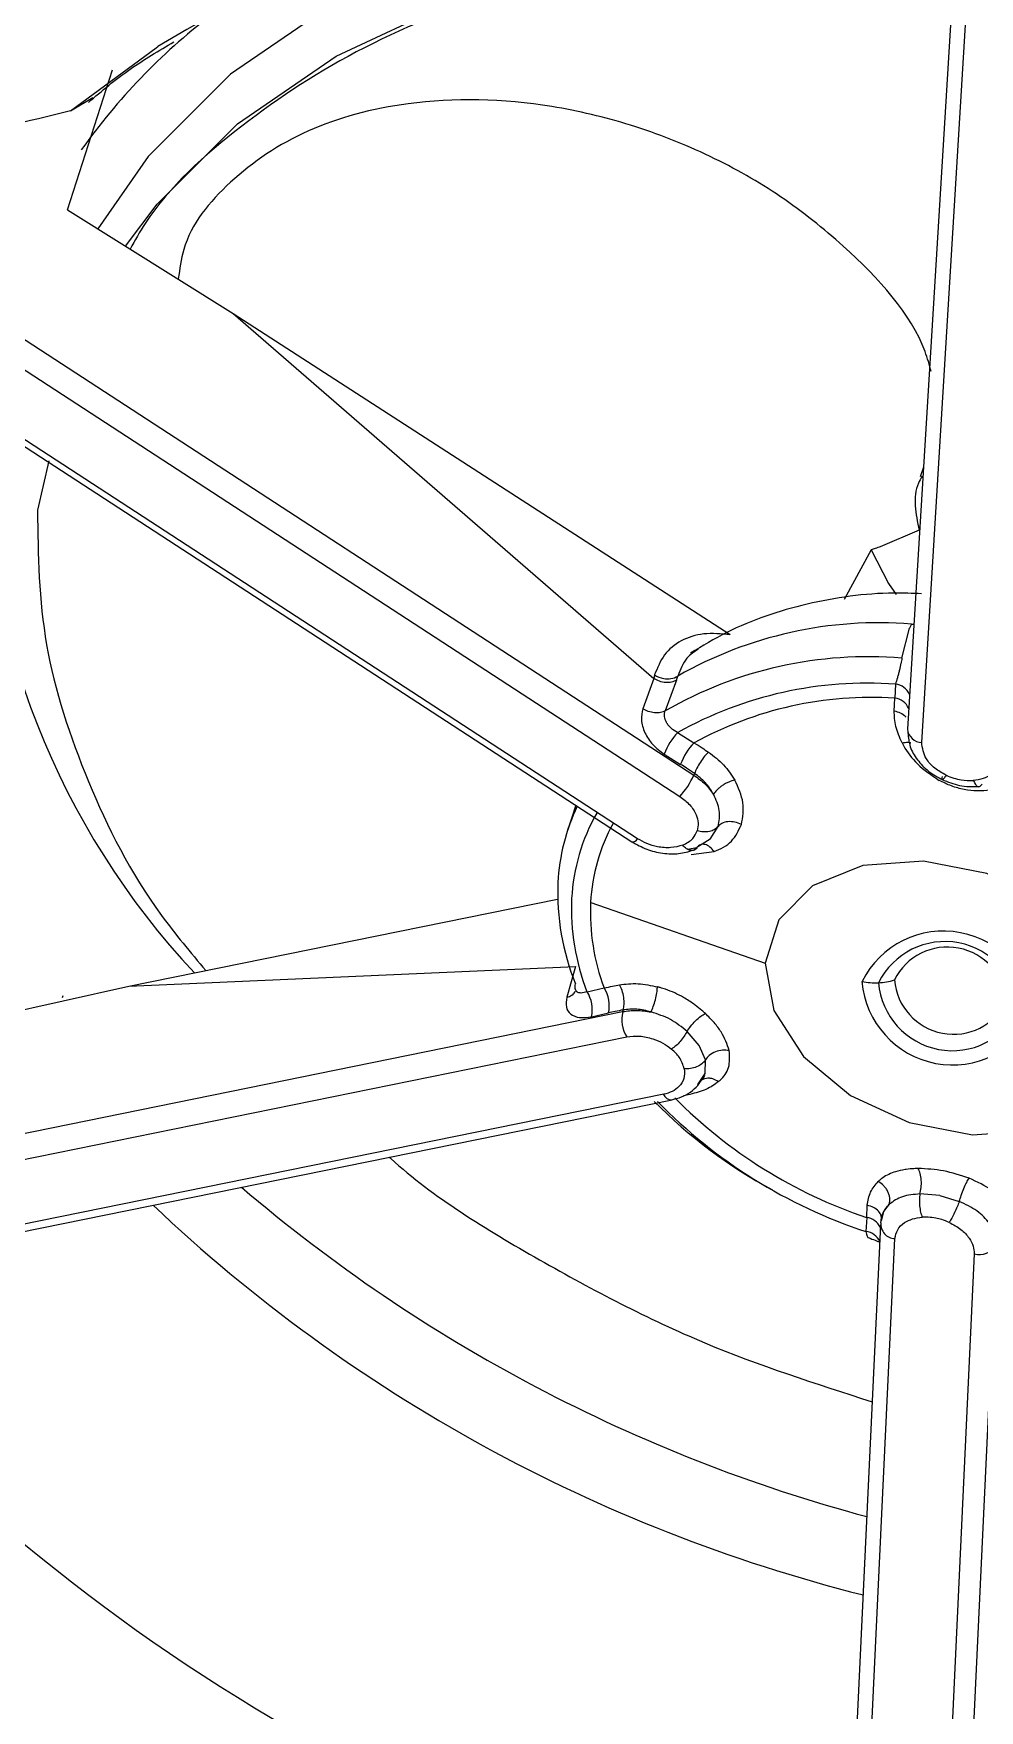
# Model space of a CAD drawing. Extents: x 943 to 1030, y 781 to 934.
# Drawn here: x 972.342 to 972.946, y 873.892 to 874.962 of the extents above; entities that cross this region are included whole.
import ezdxf

# ---------------------------------------------------------------- set-up
doc = ezdxf.new("R2010")
doc.units = 0
doc.header["$MEASUREMENT"] = 0
doc.layers.add('1', color=4, linetype='Continuous')

# ---------------------------------------------------------------- blocks, each defined once
blk = doc.blocks.new('AIRA')
at = {"layer": '1', "color": 3, "linetype": 'Continuous', "lineweight": 25}
for p, q in [((29.7569, 71.9224), (29.7221, 71.3521)), ((29.7312, 71.3436), (29.766, 71.9138)), ((29.1861, 71.6833), (29.215, 71.7725)), ((29.1882, 71.7465), (29.2023, 71.7549)), ((28.9413, 71.742), (29.5858, 71.3229)), ((28.9325, 71.7284), (29.5769, 71.3093)), ((28.9019, 71.6995), (29.5463, 71.2803)), ((29.5498, 71.2823), (28.9054, 71.7015)), ((29.1861, 71.6833), (29.292, 71.6173)), ((29.292, 71.6173), (29.5603, 71.3844)), ((29.292, 71.6173), (29.6091, 71.4124)), ((29.1743, 71.5232), (29.167, 71.4917)), ((29.7323, 71.5193), (29.7302, 71.513)), ((29.7295, 71.479), (29.7048, 71.4684)), ((29.6989, 71.4665), (29.6818, 71.4348)), ((29.7186, 71.3974), (29.7235, 71.4165)), ((29.7246, 71.4191), (29.7235, 71.4165)), ((29.7246, 71.4191), (29.7262, 71.4191)), ((29.5603, 71.3844), (29.5532, 71.3652)), ((29.5607, 71.3867), (29.5603, 71.3844)), ((29.5748, 71.3834), (29.5676, 71.3638)), ((29.5748, 71.3834), (29.5756, 71.386)), ((29.7145, 71.3809), (29.714, 71.372)), ((29.5755, 71.35), (29.5859, 71.3435)), ((29.5669, 71.3362), (29.5773, 71.3297)), ((29.5862, 71.324), (29.5858, 71.3229)), ((29.5106, 71.3036), (29.5054, 71.2879)), ((29.5963, 71.282), (29.6013, 71.2901)), ((29.5817, 71.2757), (29.5878, 71.2767)), ((29.5841, 71.2723), (29.5988, 71.2741)), ((29.5858, 71.275), (29.588, 71.2764)), ((29.5963, 71.282), (29.5878, 71.2767)), ((29.2254, 71.1883), (29.4989, 71.2437)), ((29.52, 71.2417), (29.6314, 71.203)), ((29.2254, 71.1883), (29.5104, 71.2008)), ((29.5104, 71.2008), (29.5048, 71.1812)), ((29.1148, 71.1635), (29.2254, 71.1883)), ((29.5177, 71.1847), (29.5286, 71.1871)), ((29.1829, 71.1811), (29.1834, 71.1824)), ((28.8658, 71.035), (29.5404, 71.172)), ((29.5206, 71.1687), (29.5314, 71.1712)), ((29.5407, 71.1731), (29.5404, 71.172)), ((28.8684, 71.019), (29.543, 71.1559)), ((29.5892, 71.1504), (29.5815, 71.1594)), ((29.5932, 71.1412), (29.5892, 71.1504)), ((29.5884, 71.1255), (29.593, 71.1326)), ((29.593, 71.1326), (29.5932, 71.1412)), ((29.5926, 71.1313), (29.5916, 71.1287)), ((29.5666, 71.1193), (28.892, 70.9824)), ((28.8973, 70.9789), (29.5719, 71.1158)), ((29.5833, 71.1192), (29.5793, 71.1184)), ((29.7105, 71.0493), (29.7069, 71.0445)), ((29.7427, 71.0547), (29.7301, 71.0558)), ((29.7427, 71.0547), (29.7552, 71.051)), ((29.7049, 71.0361), (29.6794, 70.4941)), ((29.6961, 71.0407), (29.6956, 71.0318)), ((29.7069, 71.0445), (29.7054, 71.0384)), ((29.6885, 70.4853), (29.7141, 71.0273)), ((29.7647, 71.0176), (29.7392, 70.4756)), ((29.7787, 71.0232), (29.7532, 70.4812))]:
    blk.add_line(p, q, dxfattribs=at)
at = {"layer": '1', "color": 3, "linetype": 'Continuous', "lineweight": 25, "flags": 128}
for points in [[(29.6695, 71.8905), (29.6031, 71.8872), (29.5128, 71.8732), (29.4293, 71.8485), (29.3546, 71.8138), (29.2902, 71.7698), (29.2377, 71.7174), (29.2055, 71.6712)], [(29.2233, 71.6601), (29.2433, 71.687), (29.2947, 71.7382), (29.3576, 71.7812), (29.4306, 71.8152), (29.5121, 71.8392), (29.6004, 71.8529), (29.6933, 71.8559), (29.7526, 71.8523)], [(29.1882, 71.7465), (29.2427, 71.7867), (29.2439, 71.7874)], [(29.6989, 71.4665), (29.7101, 71.4451), (29.7149, 71.4381)], [(29.8647, 71.1584), (29.8592, 71.1887), (29.8403, 71.218), (29.8103, 71.2428), (29.7728, 71.2601), (29.7323, 71.2679), (29.6937, 71.2651), (29.6616, 71.2522), (29.64, 71.2306), (29.6314, 71.203)], [(29.6314, 71.203), (29.6368, 71.1727), (29.6557, 71.1434), (29.6857, 71.1186), (29.7232, 71.1013), (29.7637, 71.0935), (29.8024, 71.0963), (29.8344, 71.1092), (29.856, 71.1308), (29.8647, 71.1584)]]:
    blk.add_lwpolyline(points, dxfattribs=at)
at = {"layer": '1', "color": 3, "linetype": 'Continuous', "lineweight": 25}
for centre, radius, start, end in [((29.5679, 71.008), 0.9143, 77.7549, 127.3179), ((29.5853, 71.2305), 0.6532, 101.4053, 121.5113), ((29.5204, 71.4905), 0.3991, 127.5353, 144.6221), ((29.6321, 71.5388), 0.5002, 179.9048, 223.1536), ((29.704, 71.1603), 0.2597, 85.4434, 119.6292), ((29.6969, 71.1387), 0.2596, 85.2032, 119.8697), ((29.5692, 71.4002), 0.0159, 237.729, 260.6316), ((29.5691, 71.3968), 0.0126, 258.6735, 300.7751), ((29.6966, 71.1334), 0.2481, 85.8626, 119.2102), ((29.7133, 71.37), 0.0109, 22.4712, 83.589), ((29.6992, 71.1363), 0.2361, 86.4029, 118.6699), ((29.7128, 71.361), 0.011, 23.3255, 83.5078), ((29.6063, 71.3211), 0.0422, 136.7714, 158.9942), ((29.7316, 71.3531), 0.00953, 185.7612, 267.9006), ((29.6167, 71.3146), 0.0422, 136.7717, 158.9931), ((29.5439, 71.3405), 0.0454, 316.5156, 337.1288), ((29.6275, 71.2476), 0.1286, 154.4952, 177.0077), ((29.6304, 71.2377), 0.1227, 150.2835, 177.0238), ((29.6364, 71.2357), 0.1166, 151.1438, 177.0244), ((29.5466, 71.2839), 0.00362, 265.4883, 333.4654), ((29.6525, 71.2476), 0.1535, 177.5056, 202.1593), ((29.6535, 71.2376), 0.1458, 177.4564, 201.2766), ((29.6577, 71.2355), 0.1379, 177.4177, 200.5485), ((29.7451, 71.1654), 0.058, 4.7991, 153.5489), ((29.746, 71.1694), 0.0473, 4.7991, 153.5489), ((29.7476, 71.1754), 0.0378, 4.7991, 153.5489), ((29.5101, 71.1756), 0.0218, 348.2686, 31.908), ((29.7509, 71.196), 0.058, 184.7991, 333.5489), ((29.7014, 71.2347), 0.0443, 259.2064, 272.8491), ((29.7017, 71.2316), 0.0412, 272.6934, 287.0179), ((29.7508, 71.1944), 0.0473, 184.7991, 333.5489), ((29.7515, 71.1954), 0.0378, 184.7991, 333.5489), ((29.4992, 71.1732), 0.0218, 348.2686, 31.908), ((29.561, 71.167), 0.0211, 166.5734, 211.685), ((29.7903, 71.3433), 0.3241, 224.8363, 241.5692), ((29.7977, 71.3434), 0.3279, 224.2194, 251.8483), ((29.5717, 71.1214), 0.00559, 202.5649, 271.1681), ((29.7956, 71.3365), 0.3121, 224.6685, 251.3993), ((29.9615, 71.8379), 1.0229, 229.4981, 254.9682), ((29.9423, 71.7903), 1.0209, 226.5955, 255.9116), ((29.6948, 71.0297), 0.0111, 25.1887, 83.4687), ((29.7144, 71.0366), 0.00932, 175.4863, 267.8679), ((29.6944, 71.0209), 0.011, 23.688, 83.6113), ((29.768, 71.0295), 0.0124, 254.4519, 329.5109), ((29.9309, 71.7634), 1.2095, 219.2238, 258.511), ((29.9887, 71.921), 1.5943, 224.9063, 259.7854)]:
    blk.add_arc(centre, radius, start, end, dxfattribs=at)
for points, knots in [([(30.1299, 69.2198), (30.1023, 69.2261), (30.0458, 69.2389), (29.9463, 69.2636), (29.7964, 69.3043), (29.6525, 69.3494), (29.5291, 69.3926), (29.46, 69.418), (29.396, 69.4427), (29.3304, 69.469), (29.2611, 69.498), (29.1866, 69.5308), (29.1136, 69.5645), (29.0434, 69.5984), (28.973, 69.6339), (28.9024, 69.6711), (28.8327, 69.7096), (28.7658, 69.7482), (28.7069, 69.7836), (28.6441, 69.8227), (28.5826, 69.8628), (28.5175, 69.9071), (28.4598, 69.9479), (28.4035, 69.9895), (28.3102, 70.061), (28.1738, 70.1743), (28.0045, 70.3348), (27.8891, 70.4614), (27.824, 70.5389), (27.8028, 70.5648), (27.7815, 70.5912), (27.7603, 70.6181), (27.7392, 70.6455), (27.7199, 70.671), (27.6944, 70.7055), (27.6565, 70.7582), (27.6106, 70.8256), (27.5658, 70.8954), (27.5272, 70.9586), (27.4909, 71.0209), (27.4587, 71.0793), (27.4303, 71.1328), (27.4054, 71.1819), (27.3815, 71.2309), (27.3585, 71.2799), (27.3364, 71.3288), (27.3154, 71.3772), (27.2928, 71.4315), (27.2661, 71.4988), (27.2364, 71.5787), (27.2103, 71.6548), (27.1895, 71.719), (27.1705, 71.7807), (27.146, 71.8652), (27.1197, 71.9654), (27.0937, 72.076), (27.0741, 72.1689), (27.0594, 72.2453), (27.0482, 72.3081), (27.0368, 72.3764), (27.027, 72.4407), (27.0201, 72.4909), (27.016, 72.5218), (27.0122, 72.551), (27.0082, 72.5842), (27.0039, 72.6215), (26.9994, 72.6627), (26.9949, 72.708), (26.9903, 72.7572), (26.9847, 72.8244), (26.9786, 72.9091), (26.9727, 73.0088), (26.9684, 73.1073), (26.9655, 73.2062), (26.964, 73.3005), (26.964, 73.399), (26.9653, 73.4987), (26.9687, 73.6116), (26.9743, 73.7299), (26.9824, 73.8542), (26.9929, 73.9782), (27.0055, 74.1021), (27.0158, 74.1845), (27.021, 74.2257)], [0, 0, 0, 0, 0.0109447, 0.0223973, 0.0394341, 0.0703673, 0.079622, 0.0888826, 0.0981511, 0.1054934, 0.1154827, 0.1264553, 0.1361396, 0.1457937, 0.1558525, 0.1659358, 0.176015, 0.1861025, 0.1953732, 0.202342, 0.2144929, 0.2237149, 0.2329087, 0.2420794, 0.251232, 0.2793872, 0.313051, 0.3470399, 0.3517971, 0.3566263, 0.3615307, 0.3665086, 0.3715569, 0.3766721, 0.3805788, 0.3904981, 0.4054959, 0.4171541, 0.4280853, 0.4393465, 0.4504171, 0.4590796, 0.4677136, 0.4763221, 0.4849077, 0.4934747, 0.5020207, 0.5102716, 0.5218777, 0.53718, 0.5520053, 0.5615039, 0.5706334, 0.5840809, 0.6054684, 0.6227318, 0.6415892, 0.6537814, 0.6625231, 0.6742663, 0.689358, 0.6960573, 0.7004237, 0.7054971, 0.7112754, 0.7177568, 0.7249383, 0.7328149, 0.7413852, 0.7506492, 0.7679246, 0.7856874, 0.8028934, 0.8195746, 0.8376348, 0.8524953, 0.8714963, 0.8901931, 0.9121374, 0.934089, 0.9560601, 0.9780147, 1, 1, 1, 1]), ([(30.1063, 69.8515), (30.058, 69.8555), (29.9621, 69.8634), (29.8177, 69.8827), (29.6485, 69.9125), (29.4572, 69.9582), (29.2454, 70.0272), (29.0424, 70.1135), (28.8714, 70.2057), (28.7314, 70.2957), (28.6175, 70.3793), (28.5046, 70.4734), (28.3936, 70.5789), (28.2872, 70.6947), (28.1902, 70.815), (28.102, 70.9392), (28.0246, 71.0626), (27.9557, 71.1864), (27.8945, 71.3097), (27.8379, 71.4382), (27.7858, 71.5717), (27.7132, 71.7837), (27.6365, 72.0726), (27.5719, 72.4345), (27.5316, 72.7937), (27.5096, 73.1514), (27.5052, 73.5084), (27.5153, 73.8638), (27.5341, 74.0987), (27.5435, 74.2157)], [0, 0, 0, 0, 0.021222, 0.042198, 0.063112, 0.095199, 0.126144, 0.157774, 0.189277, 0.209983, 0.230978, 0.252399, 0.276914, 0.302218, 0.327387, 0.352389, 0.37834, 0.401797, 0.42607, 0.451205, 0.477243, 0.50422, 0.575036, 0.645685, 0.716036, 0.786535, 0.857547, 0.929034, 1, 1, 1, 1]), ([(29.4703, 74.1602), (29.508, 74.1379), (29.5834, 74.0931), (29.696, 74.0251), (29.8081, 73.9563), (29.9198, 73.8867), (30.031, 73.8162), (30.1314, 73.7514), (30.2303, 73.6866), (30.3379, 73.615), (30.4739, 73.5224), (30.6387, 73.407), (30.7877, 73.2987), (30.9076, 73.2088), (30.9901, 73.1456), (31.0678, 73.0851), (31.1448, 73.0238), (31.2211, 72.9619), (31.2967, 72.8992), (31.485, 72.7397), (31.6913, 72.5516), (31.9094, 72.3321), (32.0344, 72.1989), (32.1542, 72.0642), (32.2771, 71.9182), (32.403, 71.7571), (32.5114, 71.6063), (32.5929, 71.4847), (32.6615, 71.3762), (32.7213, 71.2752), (32.7771, 71.1741), (32.8244, 71.0822), (32.8683, 70.9898), (32.9177, 70.8765), (32.9687, 70.7416), (33.0034, 70.6239), (33.0221, 70.5446), (33.0306, 70.5037), (33.0382, 70.4627), (33.045, 70.419), (33.0502, 70.378), (33.0526, 70.3506), (33.0536, 70.3394)], [0, 0, 0, 0, 0.022315, 0.044676, 0.067084, 0.089543, 0.112053, 0.134619, 0.150991, 0.172949, 0.201315, 0.236116, 0.277396, 0.297419, 0.314684, 0.331976, 0.349297, 0.366652, 0.384042, 0.401474, 0.498189, 0.534369, 0.57076, 0.59906, 0.634759, 0.67792, 0.715258, 0.741757, 0.763245, 0.790743, 0.811573, 0.832622, 0.853518, 0.874423, 0.909404, 0.944624, 0.95374, 0.962912, 0.972224, 0.981457, 0.992395, 1, 1, 1, 1]), ([(32.4556, 69.9379), (32.4697, 69.9819), (32.4979, 70.0702), (32.526, 70.207), (32.5448, 70.3467), (32.5477, 70.5042), (32.5256, 70.6812), (32.4695, 70.8756), (32.3764, 71.1023), (32.2421, 71.3576), (32.0608, 71.6371), (31.8528, 71.9102), (31.596, 72.2032), (31.2831, 72.5129), (30.9107, 72.8341), (30.5146, 73.1383), (30.0992, 73.428), (29.6684, 73.7065), (29.3696, 73.8843), (29.2185, 73.9742)], [0, 0, 0, 0, 0.031278, 0.062896, 0.094366, 0.126051, 0.167189, 0.20923, 0.251221, 0.314041, 0.37638, 0.438191, 0.501293, 0.583657, 0.66632, 0.750295, 0.832142, 0.915124, 1, 1, 1, 1]), ([(29.7522, 71.8451), (29.7291, 71.8475), (29.6674, 71.854), (29.5707, 71.847), (29.4665, 71.8257), (29.3731, 71.7891), (29.2956, 71.7382), (29.2461, 71.6936), (29.2292, 71.6638), (29.2261, 71.6583)], [0, 0, 0, 0, 0.102346, 0.27413, 0.445914, 0.617698, 0.789483, 0.961267, 1, 1, 1, 1]), ([(29.1995, 71.7518), (29.2081, 71.7591), (29.2245, 71.773), (29.2445, 71.7848), (29.2541, 71.7905)], [0, 0, 0, 0, 0.522211, 1, 1, 1, 1]), ([(29.7373, 71.5802), (29.7361, 71.5844), (29.7282, 71.6127), (29.6925, 71.6522), (29.6426, 71.6923), (29.5963, 71.7187), (29.5467, 71.7382), (29.481, 71.7538), (29.4078, 71.7553), (29.3371, 71.7362), (29.2886, 71.7031), (29.2608, 71.6691), (29.2578, 71.6455), (29.2569, 71.6392)], [0, 0, 0, 0, 0.025799, 0.170827, 0.250248, 0.328134, 0.408458, 0.484923, 0.62598, 0.737862, 0.85091, 0.959612, 1, 1, 1, 1]), ([(29.1882, 71.7465), (29.161, 71.7396), (29.1065, 71.7258), (29.0446, 71.732), (29.0136, 71.7351)], [0, 0, 0, 0, 0.499999, 1, 1, 1, 1]), ([(29.7314, 71.5134), (29.7306, 71.512), (29.7249, 71.5019), (29.7274, 71.4895), (29.7295, 71.479)], [0, 0, 0, 0, 0.147333, 1, 1, 1, 1]), ([(29.167, 71.4917), (29.1674, 71.4632), (29.1683, 71.4062), (29.1972, 71.3186), (29.2324, 71.2482), (29.2647, 71.2098), (29.2744, 71.1982)], [0, 0, 0, 0, 0.2912614, 0.5825227, 0.8737841, 1, 1, 1, 1]), ([(29.7048, 71.4684), (29.7037, 71.4681), (29.7018, 71.4674), (29.6998, 71.4667), (29.6989, 71.4665)], [0, 0, 0, 0, 0.5599968, 1, 1, 1, 1]), ([(29.7311, 71.4385), (29.7253, 71.4387), (29.7003, 71.4396), (29.6573, 71.4333), (29.614, 71.4189), (29.5913, 71.4051), (29.5837, 71.4005)], [0, 0, 0, 0, 0.108737, 0.462249, 0.819986, 1, 1, 1, 1]), ([(29.6091, 71.4124), (29.6033, 71.4129), (29.5917, 71.4139), (29.5773, 71.4091), (29.5662, 71.4003), (29.5626, 71.3912), (29.5607, 71.3867)], [0, 0, 0, 0, 0.253043, 0.503165, 0.751803, 1, 1, 1, 1]), ([(29.5889, 71.4033), (29.5862, 71.4015), (29.5799, 71.3974), (29.5772, 71.3901), (29.5756, 71.386)], [0, 0, 0, 0, 0.432223, 1, 1, 1, 1]), ([(29.7186, 71.3974), (29.7185, 71.3969), (29.7183, 71.3958), (29.7179, 71.3938), (29.7174, 71.3917), (29.7169, 71.3894), (29.7163, 71.3871), (29.7155, 71.384), (29.7149, 71.3821), (29.7145, 71.3809)], [0, 0, 0, 0, 0.1156565, 0.2329303, 0.3524426, 0.4747663, 0.6004121, 0.7298209, 1, 1, 1, 1]), ([(29.7136, 71.3639), (29.7137, 71.3654), (29.7139, 71.3681), (29.714, 71.3708), (29.714, 71.372)], [0, 0, 0, 0, 0.559971, 1, 1, 1, 1]), ([(29.5532, 71.3652), (29.5527, 71.3629), (29.5517, 71.3581), (29.5542, 71.3498), (29.5593, 71.3418), (29.5644, 71.3381), (29.5669, 71.3362)], [0, 0, 0, 0, 0.2472905, 0.4948356, 0.7448087, 1, 1, 1, 1]), ([(29.5676, 71.3638), (29.5667, 71.3634), (29.5647, 71.3625), (29.5608, 71.3624), (29.5567, 71.3633), (29.5544, 71.3646), (29.5532, 71.3652)], [0, 0, 0, 0, 0.242364, 0.5, 0.757636, 1, 1, 1, 1]), ([(29.5755, 71.35), (29.574, 71.3508), (29.5718, 71.3521), (29.5696, 71.3545), (29.5683, 71.3564), (29.5675, 71.3584), (29.5671, 71.3603), (29.5671, 71.3622), (29.5674, 71.3633), (29.5676, 71.3638)], [0, 0, 0, 0, 0.2702897, 0.3997265, 0.5253814, 0.6476953, 0.7671792, 0.8844067, 1, 1, 1, 1]), ([(29.7187, 71.3434), (29.7171, 71.3469), (29.714, 71.3539), (29.7138, 71.3605), (29.7136, 71.3639)], [0, 0, 0, 0, 0.499734, 1, 1, 1, 1]), ([(29.7136, 71.3639), (29.715, 71.3635), (29.7177, 71.3627), (29.7203, 71.3611), (29.721, 71.3599), (29.7211, 71.3597)], [0, 0, 0, 0, 0.441537, 0.916555, 1, 1, 1, 1]), ([(29.7224, 71.3498), (29.7227, 71.3468), (29.7232, 71.341), (29.7281, 71.3325), (29.7352, 71.325), (29.7415, 71.3215), (29.7447, 71.3198)], [0, 0, 0, 0, 0.256962, 0.507149, 0.753829, 1, 1, 1, 1]), ([(29.5859, 71.3435), (29.5877, 71.3424), (29.5907, 71.3404), (29.5938, 71.3384), (29.5951, 71.3375)], [0, 0, 0, 0, 0.56002, 1, 1, 1, 1]), ([(29.5951, 71.3375), (29.5943, 71.3367), (29.5927, 71.3349), (29.59, 71.3312), (29.5877, 71.3273), (29.5867, 71.3251), (29.5862, 71.324)], [0, 0, 0, 0, 0.240868, 0.5, 0.759132, 1, 1, 1, 1]), ([(29.5951, 71.3375), (29.5986, 71.3349), (29.6054, 71.3297), (29.6098, 71.323), (29.612, 71.3197)], [0, 0, 0, 0, 0.500266, 1, 1, 1, 1]), ([(29.7187, 71.3434), (29.72, 71.3436), (29.7219, 71.3439), (29.7236, 71.3437), (29.7241, 71.3435), (29.7242, 71.3435)], [0, 0, 0, 0, 0.589674, 0.906583, 1, 1, 1, 1]), ([(29.7187, 71.3434), (29.719, 71.3428), (29.7215, 71.3381), (29.7282, 71.329), (29.7375, 71.3228), (29.7424, 71.3195)], [0, 0, 0, 0, 0.062289, 0.507269, 1, 1, 1, 1]), ([(29.7468, 71.3227), (29.7443, 71.3242), (29.7391, 71.327), (29.7326, 71.3344), (29.7317, 71.3401), (29.7312, 71.3436)], [0, 0, 0, 0, 0.281549, 0.563971, 1, 1, 1, 1]), ([(29.5862, 71.324), (29.5845, 71.3251), (29.5816, 71.327), (29.5786, 71.3289), (29.5773, 71.3297)], [0, 0, 0, 0, 0.559996, 1, 1, 1, 1]), ([(29.7819, 71.3339), (29.7814, 71.3318), (29.7806, 71.3276), (29.7761, 71.3232), (29.7705, 71.3203), (29.7663, 71.3197), (29.7641, 71.3194)], [0, 0, 0, 0, 0.279241, 0.558489, 0.777524, 1, 1, 1, 1]), ([(29.5858, 71.3229), (29.5883, 71.321), (29.5934, 71.3174), (29.5968, 71.3128), (29.5984, 71.3106)], [0, 0, 0, 0, 0.499837, 1, 1, 1, 1]), ([(29.5984, 71.3106), (29.5969, 71.3131), (29.5937, 71.3182), (29.5887, 71.3221), (29.5862, 71.324)], [0, 0, 0, 0, 0.502456, 1, 1, 1, 1]), ([(29.612, 71.3197), (29.6107, 71.3193), (29.6087, 71.3188), (29.606, 71.3174), (29.6039, 71.3162), (29.6021, 71.3148), (29.6, 71.3129), (29.599, 71.3115), (29.5984, 71.3106)], [0, 0, 0, 0, 0.239694, 0.368513, 0.5, 0.631487, 0.760306, 1, 1, 1, 1]), ([(29.6162, 71.2914), (29.617, 71.296), (29.6186, 71.3052), (29.6142, 71.3148), (29.612, 71.3197)], [0, 0, 0, 0, 0.4954, 1, 1, 1, 1]), ([(29.7749, 71.3133), (29.7722, 71.313), (29.7667, 71.3125), (29.7583, 71.3135), (29.75, 71.3157), (29.7449, 71.3182), (29.7424, 71.3195)], [0, 0, 0, 0, 0.251184, 0.500061, 0.748907, 1, 1, 1, 1]), ([(29.7468, 71.3227), (29.7463, 71.322), (29.7453, 71.3205), (29.7445, 71.3197), (29.7441, 71.3201), (29.7444, 71.3213), (29.7445, 71.322)], [0, 0, 0, 0, 0.25, 0.5, 0.75, 1, 1, 1, 1]), ([(29.7442, 71.32), (29.7479, 71.3185), (29.7556, 71.3154), (29.7637, 71.3155), (29.7679, 71.3155)], [0, 0, 0, 0, 0.472277, 1, 1, 1, 1]), ([(29.7468, 71.3227), (29.75, 71.3215), (29.7557, 71.3193), (29.7616, 71.3194), (29.7641, 71.3194)], [0, 0, 0, 0, 0.5591148, 1, 1, 1, 1]), ([(29.5769, 71.3093), (29.5791, 71.3075), (29.5837, 71.3041), (29.5874, 71.298), (29.5889, 71.2923), (29.5883, 71.289), (29.588, 71.2874)], [0, 0, 0, 0, 0.279487, 0.558972, 0.778217, 1, 1, 1, 1]), ([(29.6013, 71.2901), (29.6019, 71.2935), (29.6032, 71.3001), (29.6, 71.3071), (29.5984, 71.3106)], [0, 0, 0, 0, 0.502005, 1, 1, 1, 1]), ([(29.6162, 71.2914), (29.6148, 71.292), (29.612, 71.2931), (29.6075, 71.2933), (29.6036, 71.2923), (29.602, 71.2908), (29.6013, 71.2901)], [0, 0, 0, 0, 0.240558, 0.500034, 0.759491, 1, 1, 1, 1]), ([(29.5787, 71.2782), (29.5762, 71.2775), (29.5713, 71.2761), (29.5632, 71.2768), (29.5558, 71.2789), (29.5518, 71.2812), (29.5498, 71.2823)], [0, 0, 0, 0, 0.279969, 0.561465, 0.781437, 1, 1, 1, 1]), ([(29.5787, 71.2782), (29.5811, 71.2794), (29.5855, 71.2817), (29.5872, 71.2857), (29.588, 71.2874)], [0, 0, 0, 0, 0.559345, 1, 1, 1, 1]), ([(29.6013, 71.2901), (29.6006, 71.2894), (29.5992, 71.2879), (29.5958, 71.2867), (29.5919, 71.2864), (29.5893, 71.2871), (29.588, 71.2874)], [0, 0, 0, 0, 0.25, 0.5, 0.75, 1, 1, 1, 1]), ([(29.5988, 71.2741), (29.6008, 71.2749), (29.605, 71.2766), (29.6117, 71.2818), (29.6144, 71.2876), (29.6162, 71.2914)], [0, 0, 0, 0, 0.252047, 0.501713, 1, 1, 1, 1]), ([(29.5464, 71.2803), (29.5494, 71.2786), (29.5555, 71.2752), (29.566, 71.2727), (29.5764, 71.2723), (29.5825, 71.2741), (29.5855, 71.275)], [0, 0, 0, 0, 0.248974, 0.496201, 0.745416, 1, 1, 1, 1]), ([(29.5878, 71.2767), (29.5873, 71.2761), (29.5862, 71.2749), (29.5838, 71.2747), (29.5812, 71.2757), (29.5795, 71.2773), (29.5787, 71.2782)], [0, 0, 0, 0, 0.25, 0.5, 0.75, 1, 1, 1, 1]), ([(29.5988, 71.2741), (29.5979, 71.2751), (29.5961, 71.2773), (29.593, 71.2788), (29.5899, 71.2788), (29.5885, 71.2774), (29.5878, 71.2767)], [0, 0, 0, 0, 0.240496, 0.499966, 0.759455, 1, 1, 1, 1]), ([(29.5177, 71.1847), (29.5164, 71.1843), (29.5145, 71.1837), (29.5125, 71.184), (29.5113, 71.1846), (29.5105, 71.1855), (29.5101, 71.1867), (29.51, 71.1881), (29.5102, 71.1892), (29.5103, 71.1897)], [0, 0, 0, 0, 0.270234, 0.399657, 0.525307, 0.647625, 0.767124, 0.884374, 1, 1, 1, 1]), ([(29.5286, 71.1871), (29.5304, 71.1875), (29.5336, 71.1882), (29.5369, 71.1888), (29.5383, 71.1891)], [0, 0, 0, 0, 0.56002, 1, 1, 1, 1]), ([(29.5383, 71.1891), (29.5422, 71.1896), (29.5501, 71.1905), (29.5585, 71.1887), (29.5627, 71.1878)], [0, 0, 0, 0, 0.500266, 1, 1, 1, 1]), ([(29.5407, 71.1731), (29.541, 71.1743), (29.5415, 71.1766), (29.5412, 71.1811), (29.5402, 71.1856), (29.5389, 71.188), (29.5383, 71.1891)], [0, 0, 0, 0, 0.240868, 0.5, 0.759132, 1, 1, 1, 1]), ([(29.5585, 71.1718), (29.559, 71.1729), (29.56, 71.1752), (29.5614, 71.1796), (29.5623, 71.1841), (29.5625, 71.1864), (29.5626, 71.1875)], [0, 0, 0, 0, 0.2394331, 0.498119, 0.7578512, 1, 1, 1, 1]), ([(29.5626, 71.1875), (29.5626, 71.1876), (29.5626, 71.1877), (29.5627, 71.1878), (29.5627, 71.1878)], [0, 0, 0, 0, 0.561783, 1, 1, 1, 1]), ([(29.5932, 71.1708), (29.5924, 71.1715), (29.5903, 71.1733), (29.5878, 71.1753), (29.584, 71.1781), (29.578, 71.182), (29.5706, 71.1854), (29.5652, 71.1871), (29.5634, 71.1876), (29.5629, 71.1878), (29.5627, 71.1878)], [0, 0, 0, 0, 0.086862, 0.245415, 0.271542, 0.493338, 0.846442, 0.948746, 0.980805, 1, 1, 1, 1]), ([(29.5048, 71.1812), (29.5045, 71.179), (29.5038, 71.1747), (29.5069, 71.1701), (29.5126, 71.1677), (29.5179, 71.1684), (29.5206, 71.1687)], [0, 0, 0, 0, 0.248426, 0.496166, 0.745927, 1, 1, 1, 1]), ([(29.5048, 71.1812), (29.5059, 71.1815), (29.508, 71.1823), (29.5097, 71.1837), (29.51, 71.1847), (29.51, 71.1849)], [0, 0, 0, 0, 0.454838, 0.912639, 1, 1, 1, 1]), ([(29.5108, 71.1853), (29.5107, 71.1849), (29.5106, 71.1845), (29.5105, 71.1847), (29.5105, 71.1847)], [0, 0, 0, 0, 0.805604, 1, 1, 1, 1]), ([(29.5407, 71.1731), (29.539, 71.1728), (29.5359, 71.1722), (29.5328, 71.1715), (29.5314, 71.1712)], [0, 0, 0, 0, 0.559996, 1, 1, 1, 1]), ([(29.5404, 71.172), (29.5433, 71.1724), (29.5491, 71.1732), (29.5554, 71.1723), (29.5585, 71.1718)], [0, 0, 0, 0, 0.499837, 1, 1, 1, 1]), ([(29.5585, 71.1718), (29.5555, 71.1726), (29.5493, 71.1741), (29.5436, 71.1734), (29.5407, 71.1731)], [0, 0, 0, 0, 0.502456, 1, 1, 1, 1]), ([(29.5815, 71.1594), (29.5781, 71.1622), (29.5713, 71.1677), (29.5628, 71.1704), (29.5585, 71.1718)], [0, 0, 0, 0, 0.502636, 1, 1, 1, 1]), ([(29.5815, 71.1594), (29.5822, 71.1605), (29.5837, 71.1627), (29.5869, 71.1662), (29.5903, 71.1692), (29.5922, 71.1703), (29.5932, 71.1708)], [0, 0, 0, 0, 0.240558, 0.500061, 0.759531, 1, 1, 1, 1]), ([(29.6084, 71.1472), (29.607, 71.1511), (29.605, 71.157), (29.5989, 71.1651), (29.5951, 71.1689), (29.5932, 71.1708)], [0, 0, 0, 0, 0.498623, 0.748611, 1, 1, 1, 1]), ([(29.543, 71.1559), (29.5457, 71.1562), (29.551, 71.1568), (29.5592, 71.1551), (29.5663, 71.1521), (29.5698, 71.1495), (29.5716, 71.1481)], [0, 0, 0, 0, 0.2795569, 0.5598888, 0.7794503, 1, 1, 1, 1]), ([(29.5815, 71.1594), (29.5809, 71.1584), (29.5797, 71.1563), (29.5772, 71.153), (29.5744, 71.1501), (29.5725, 71.1488), (29.5716, 71.1481)], [0, 0, 0, 0, 0.25, 0.5, 0.75, 1, 1, 1, 1]), ([(29.5797, 71.1356), (29.5789, 71.1381), (29.5776, 71.1426), (29.5734, 71.1464), (29.5716, 71.1481)], [0, 0, 0, 0, 0.559342, 1, 1, 1, 1]), ([(29.6084, 71.1472), (29.607, 71.1474), (29.6041, 71.1477), (29.5995, 71.1465), (29.5955, 71.1443), (29.594, 71.1422), (29.5932, 71.1412)], [0, 0, 0, 0, 0.240496, 0.499966, 0.759455, 1, 1, 1, 1]), ([(29.6016, 71.1274), (29.6019, 71.1277), (29.6049, 71.1302), (29.6092, 71.1363), (29.6086, 71.1435), (29.6084, 71.1472)], [0, 0, 0, 0, 0.057282, 0.507296, 1, 1, 1, 1]), ([(29.5797, 71.1356), (29.5798, 71.1335), (29.5801, 71.1292), (29.5769, 71.1244), (29.5723, 71.1209), (29.5685, 71.1198), (29.5666, 71.1193)], [0, 0, 0, 0, 0.27932, 0.557326, 0.776823, 1, 1, 1, 1]), ([(29.5932, 71.1412), (29.5925, 71.1403), (29.5911, 71.1386), (29.5877, 71.1367), (29.5837, 71.1355), (29.5811, 71.1356), (29.5797, 71.1356)], [0, 0, 0, 0, 0.25, 0.5, 0.75, 1, 1, 1, 1]), ([(29.5715, 71.1158), (29.5737, 71.1163), (29.5781, 71.1174), (29.5838, 71.1206), (29.5886, 71.1248), (29.5907, 71.1282), (29.5918, 71.1299)], [0, 0, 0, 0, 0.2463471, 0.4956773, 0.7473484, 1, 1, 1, 1]), ([(29.6016, 71.1274), (29.5991, 71.1256), (29.5941, 71.122), (29.5869, 71.1202), (29.5833, 71.1192)], [0, 0, 0, 0, 0.499734, 1, 1, 1, 1]), ([(29.6016, 71.1274), (29.6004, 71.1281), (29.5984, 71.1291), (29.5958, 71.1296), (29.5938, 71.1295), (29.592, 71.129), (29.5899, 71.1279), (29.589, 71.1264), (29.5884, 71.1255)], [0, 0, 0, 0, 0.2396941, 0.3685131, 0.5000001, 0.6314872, 0.7603061, 1, 1, 1, 1]), ([(29.3915, 71.0792), (29.3918, 71.0789), (29.4192, 71.0539), (29.4868, 71.0127), (29.5894, 70.9586), (29.6635, 70.9348), (29.6996, 70.9232)], [0, 0, 0, 0, 0.004269, 0.341862, 0.679456, 1, 1, 1, 1]), ([(29.729, 71.072), (29.7281, 71.0719), (29.7255, 71.0719), (29.7227, 71.0716), (29.7187, 71.071), (29.7132, 71.0698), (29.7079, 71.0673), (29.7048, 71.0649), (29.7039, 71.0641), (29.7037, 71.0638), (29.7035, 71.0637)], [0, 0, 0, 0, 0.086835, 0.245405, 0.271126, 0.493318, 0.846308, 0.948648, 0.980749, 1, 1, 1, 1]), ([(29.7614, 71.0658), (29.756, 71.0676), (29.7451, 71.0712), (29.7344, 71.0717), (29.729, 71.072)], [0, 0, 0, 0, 0.499434, 1, 1, 1, 1]), ([(29.7301, 71.0558), (29.7304, 71.0571), (29.731, 71.0598), (29.7311, 71.0645), (29.7304, 71.0689), (29.7294, 71.071), (29.729, 71.072)], [0, 0, 0, 0, 0.240558, 0.500062, 0.759531, 1, 1, 1, 1]), ([(29.6965, 71.0485), (29.697, 71.0515), (29.6979, 71.0573), (29.7017, 71.0616), (29.7035, 71.0637)], [0, 0, 0, 0, 0.500266, 1, 1, 1, 1]), ([(29.7105, 71.0493), (29.7107, 71.0505), (29.7111, 71.0523), (29.7105, 71.0551), (29.7097, 71.0572), (29.7085, 71.0592), (29.7066, 71.0616), (29.7047, 71.0629), (29.7035, 71.0637)], [0, 0, 0, 0, 0.239694, 0.368513, 0.5, 0.631487, 0.760306, 1, 1, 1, 1]), ([(29.7552, 71.051), (29.7556, 71.0523), (29.7564, 71.0549), (29.7581, 71.0593), (29.7599, 71.0633), (29.7609, 71.065), (29.7614, 71.0658)], [0, 0, 0, 0, 0.240495, 0.499938, 0.759416, 1, 1, 1, 1]), ([(29.7871, 71.0478), (29.7868, 71.0482), (29.784, 71.0519), (29.7765, 71.0588), (29.7666, 71.0634), (29.7614, 71.0658)], [0, 0, 0, 0, 0.0569455, 0.5071804, 1, 1, 1, 1]), ([(29.6961, 71.0407), (29.6962, 71.0422), (29.6963, 71.0448), (29.6965, 71.0474), (29.6965, 71.0485)], [0, 0, 0, 0, 0.56002, 1, 1, 1, 1]), ([(29.7054, 71.0384), (29.7055, 71.0395), (29.7057, 71.0417), (29.7039, 71.0448), (29.7007, 71.0474), (29.6979, 71.0481), (29.6965, 71.0485)], [0, 0, 0, 0, 0.240868, 0.5, 0.759132, 1, 1, 1, 1]), ([(29.7051, 71.0373), (29.7054, 71.0395), (29.7061, 71.0439), (29.709, 71.0475), (29.7105, 71.0493)], [0, 0, 0, 0, 0.499837, 1, 1, 1, 1]), ([(29.7301, 71.0558), (29.7262, 71.0554), (29.7182, 71.0548), (29.7131, 71.0511), (29.7106, 71.0492)], [0, 0, 0, 0, 0.502636, 1, 1, 1, 1]), ([(29.7301, 71.0558), (29.73, 71.0546), (29.7296, 71.0522), (29.7298, 71.0481), (29.7304, 71.044), (29.7312, 71.0419), (29.7316, 71.0409)], [0, 0, 0, 0, 0.2500002, 0.5000002, 0.7500002, 1, 1, 1, 1]), ([(29.7552, 71.051), (29.7548, 71.0498), (29.7539, 71.0476), (29.7522, 71.0438), (29.7504, 71.0402), (29.7493, 71.0385), (29.7488, 71.0376)], [0, 0, 0, 0, 0.25, 0.5, 0.75, 1, 1, 1, 1]), ([(29.7746, 71.037), (29.7721, 71.0398), (29.7672, 71.0454), (29.7592, 71.0491), (29.7552, 71.051)], [0, 0, 0, 0, 0.497994, 1, 1, 1, 1]), ([(29.7141, 71.0273), (29.7145, 71.0292), (29.7153, 71.0332), (29.7196, 71.0374), (29.7252, 71.0401), (29.7294, 71.0406), (29.7316, 71.0409)], [0, 0, 0, 0, 0.279392, 0.559573, 0.778985, 1, 1, 1, 1]), ([(29.7402, 71.0403), (29.7386, 71.0406), (29.7356, 71.041), (29.7328, 71.0409), (29.7316, 71.0409)], [0, 0, 0, 0, 0.554763, 1, 1, 1, 1]), ([(29.7488, 71.0376), (29.7472, 71.0382), (29.7444, 71.0394), (29.7415, 71.04), (29.7402, 71.0403)], [0, 0, 0, 0, 0.5643342, 1, 1, 1, 1]), ([(29.7488, 71.0376), (29.7514, 71.0362), (29.7565, 71.0334), (29.7615, 71.028), (29.7644, 71.0225), (29.7646, 71.0192), (29.7647, 71.0176)], [0, 0, 0, 0, 0.279775, 0.557669, 0.777003, 1, 1, 1, 1]), ([(29.6956, 71.0318), (29.6959, 71.0307), (29.6963, 71.029), (29.6968, 71.028), (29.6971, 71.0279), (29.6972, 71.0278)], [0, 0, 0, 0, 0.54006, 0.79871, 1, 1, 1, 1]), ([(29.6971, 71.0279), (29.6987, 71.0273), (29.7011, 71.0264), (29.7032, 71.0254), (29.7038, 71.0255), (29.7041, 71.0255)], [0, 0, 0, 0, 0.48444, 0.765566, 1, 1, 1, 1])]:
    blk.add_open_spline(points, degree=3, knots=knots, dxfattribs=at)
for points in [[(29.5748, 71.3834), (29.5738, 71.3829), (29.5718, 71.3819), (29.5679, 71.3817), (29.5638, 71.3825), (29.5614, 71.3838), (29.5603, 71.3844)], [(29.7642, 71.3194), (29.7646, 71.3185), (29.7655, 71.3167), (29.767, 71.3154), (29.7685, 71.3154), (29.7693, 71.3166), (29.7697, 71.3171)]]:
    blk.add_open_spline(points, degree=3, dxfattribs=at)

msp = doc.modelspace()

# ---------------------------------------------------------------- block references
at = {"layer": '1'}
msp.add_blockref('AIRA', (943.1775, 803.1658), dxfattribs=at)

doc.saveas('drawing.dxf')
